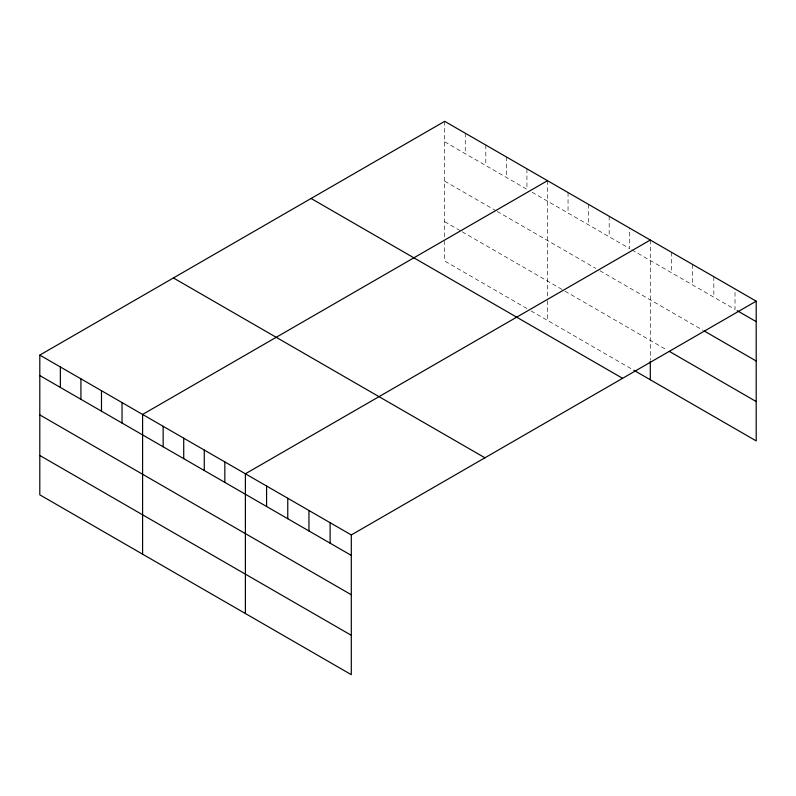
<?xml version="1.0" encoding="UTF-8"?>
<svg xmlns="http://www.w3.org/2000/svg" width="796" height="796" viewBox="0 0 796 796"><rect width="100%" height="100%" fill="white"/><g stroke="black" fill="none" stroke-linecap="round" stroke-linejoin="round"><path stroke-width="0.6" stroke-dasharray="3.98 2.98" d="M444.695 141.797L526.932 189.279L526.932 168.812M532.066 192.244L629.726 248.631L629.726 228.163M631.785 249.815L735.016 309.415L735.016 288.948M444.695 181.15L496.087 210.831M497.122 211.418L595.806 268.401M599.915 270.769L703.246 330.43M444.695 221.706L461.143 231.198M462.168 231.795L563.936 290.55M564.961 291.137L667.237 350.19M526.932 308.54L444.695 261.058L444.695 241.377M531.041 310.908L632.81 369.672M713.833 276.719L713.833 297.187M692.649 264.491L692.649 284.958M671.466 252.262L671.466 272.73M650.292 240.034L650.292 360.081M609.169 216.293L609.169 236.76M588.612 204.423L588.612 224.89M568.045 192.552L568.045 213.02M547.489 180.682L547.489 297.037M547.489 300.729L547.489 320.41M506.375 156.941L506.375 177.409M485.809 145.071L485.809 165.538M465.252 133.201L465.252 153.668M444.695 121.33L444.695 237.696"/><path stroke-width="1.19" d="M756.2 301.177L351.305 534.942L351.305 674.67L39.8 494.823L39.8 355.096L444.695 121.33L756.2 301.177L756.2 440.904L633.835 370.259M547.489 180.682L142.593 414.447L142.593 554.175M650.292 240.034L245.397 473.789L245.397 613.517M737.136 310.639L756.2 321.644M704.301 331.036L756.2 361.006M669.356 351.404L756.2 401.552M311.077 198.473L622.581 378.319M173.419 277.953L484.923 457.8M39.8 355.096L351.305 534.942M39.8 375.563L351.305 555.409M39.8 414.915L351.305 594.761M39.8 455.461L351.305 635.308M650.292 361.314L650.292 379.762M330.121 522.713L330.121 543.18M308.947 510.485L308.947 530.952M287.764 498.256L287.764 518.723M266.58 486.028L266.58 506.485M224.84 461.919L224.84 482.386M204.274 450.058L204.274 470.516M183.717 438.188L183.717 458.645M163.16 426.318L163.16 446.785M122.037 402.577L122.037 423.044M101.48 390.707L101.48 411.174M80.923 378.836L80.923 399.303M60.357 366.966L60.357 387.433"/></g></svg>
